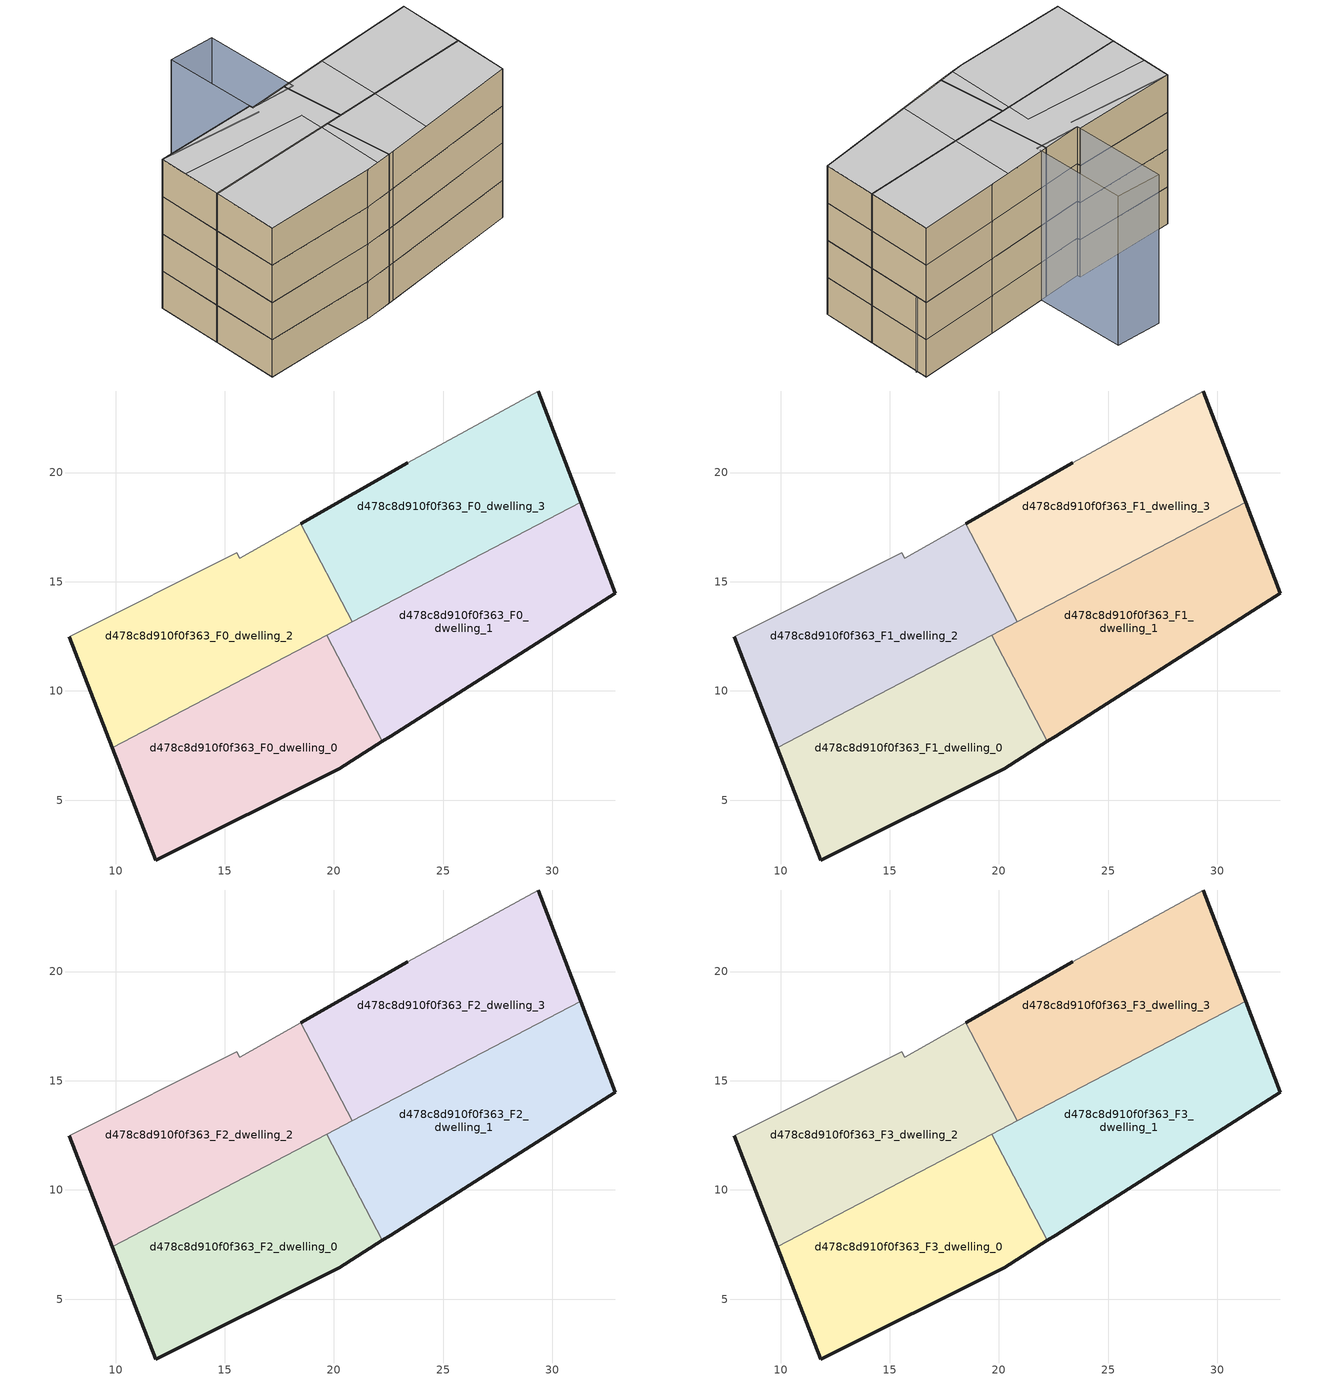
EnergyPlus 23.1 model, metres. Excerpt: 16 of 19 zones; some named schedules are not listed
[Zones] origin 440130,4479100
d478c8d910f0f363_F0_dwelling_0
 floor ground (EU_floor_Construction): 20.24,6.43 22.22,7.69 19.67,12.55 9.84,7.4 11.84,2.26 z0
 wall outside (EU_wall_Construction): 22.22,7.69 20.24,6.43 11.84,2.26 9.84,7.4 z0:3
 wall to d478c8d910f0f363_F0_dwelling_1 (EU_wall_Construction): 19.67,12.55 22.22,7.69 z0:3
 wall to d478c8d910f0f363_F0_dwelling_2 (EU_wall_Construction): 9.84,7.4 19.67,12.55 z0:3
d478c8d910f0f363_F0_dwelling_1
 floor ground (EU_floor_Construction): 32.89,14.48 31.29,18.65 19.67,12.55 22.22,7.69 22.59,7.93 z0
 wall outside (EU_wall_Construction): 31.29,18.65 32.89,14.48 22.59,7.93 22.22,7.69 z0:3
 wall to d478c8d910f0f363_F0_dwelling_3 (EU_wall_Construction): 20.85,13.17 31.29,18.65 z0:3
 wall to d478c8d910f0f363_F0_dwelling_2 (EU_wall_Construction): 19.67,12.55 20.85,13.17 z0:3
d478c8d910f0f363_F0_dwelling_2
 floor ground (EU_floor_Construction): 20.85,13.17 18.49,17.67 15.69,16.07 15.55,16.33 7.87,12.47 9.84,7.4 z0
 wall outside (EU_wall_Construction): 9.84,7.4 7.87,12.47 z0:3
 wall adiabatic (EU_wall_Construction): 7.87,12.47 15.55,16.33 15.69,16.07 18.49,17.67 z0:3
 wall to d478c8d910f0f363_F0_dwelling_3 (EU_wall_Construction): 18.49,17.67 20.85,13.17 z0:3
d478c8d910f0f363_F0_dwelling_3
 floor ground (EU_floor_Construction): 31.29,18.65 29.35,23.74 23.39,20.44 18.49,17.67 20.85,13.17 z0
 wall outside (EU_wall_Construction): 18.49,17.67 23.39,20.44 / 29.35,23.74 31.29,18.65 z0:3
 wall adiabatic (EU_wall_Construction): 23.39,20.44 29.35,23.74 z0:3
d478c8d910f0f363_F1_dwelling_0
 floor to d478c8d910f0f363_F0_dwelling_0 (EU_floor_Construction): 20.24,6.43 22.22,7.69 19.67,12.55 9.84,7.4 11.84,2.26 z3
 wall outside (EU_wall_Construction): 22.22,7.69 20.24,6.43 11.84,2.26 9.84,7.4 z3:6
 wall to d478c8d910f0f363_F1_dwelling_1 (EU_wall_Construction): 19.67,12.55 22.22,7.69 z3:6
 wall to d478c8d910f0f363_F1_dwelling_2 (EU_wall_Construction): 9.84,7.4 19.67,12.55 z3:6
d478c8d910f0f363_F1_dwelling_1
 floor to d478c8d910f0f363_F0_dwelling_1 (EU_floor_Construction): 32.89,14.48 31.29,18.65 19.67,12.55 22.22,7.69 22.59,7.93 z3
 wall outside (EU_wall_Construction): 31.29,18.65 32.89,14.48 22.59,7.93 22.22,7.69 z3:6
 wall to d478c8d910f0f363_F1_dwelling_3 (EU_wall_Construction): 20.85,13.17 31.29,18.65 z3:6
 wall to d478c8d910f0f363_F1_dwelling_2 (EU_wall_Construction): 19.67,12.55 20.85,13.17 z3:6
d478c8d910f0f363_F1_dwelling_2
 floor to d478c8d910f0f363_F0_dwelling_2 (EU_floor_Construction): 20.85,13.17 18.49,17.67 15.69,16.07 15.55,16.33 7.87,12.47 9.84,7.4 z3
 wall outside (EU_wall_Construction): 9.84,7.4 7.87,12.47 z3:6
 wall adiabatic (EU_wall_Construction): 7.87,12.47 15.55,16.33 15.69,16.07 18.49,17.67 z3:6
 wall to d478c8d910f0f363_F1_dwelling_3 (EU_wall_Construction): 18.49,17.67 20.85,13.17 z3:6
d478c8d910f0f363_F1_dwelling_3
 floor to d478c8d910f0f363_F0_dwelling_3 (EU_floor_Construction): 31.29,18.65 29.35,23.74 23.39,20.44 18.49,17.67 20.85,13.17 z3
 wall outside (EU_wall_Construction): 18.49,17.67 23.39,20.44 / 29.35,23.74 31.29,18.65 z3:6
 wall adiabatic (EU_wall_Construction): 23.39,20.44 29.35,23.74 z3:6
d478c8d910f0f363_F2_dwelling_0
 floor to d478c8d910f0f363_F1_dwelling_0 (EU_floor_Construction): 20.24,6.43 22.22,7.69 19.67,12.55 9.84,7.4 11.84,2.26 z6
 wall outside (EU_wall_Construction): 22.22,7.69 20.24,6.43 11.84,2.26 9.84,7.4 z6:9
 wall to d478c8d910f0f363_F2_dwelling_1 (EU_wall_Construction): 19.67,12.55 22.22,7.69 z6:9
 wall to d478c8d910f0f363_F2_dwelling_2 (EU_wall_Construction): 9.84,7.4 19.67,12.55 z6:9
d478c8d910f0f363_F2_dwelling_1
 floor to d478c8d910f0f363_F1_dwelling_1 (EU_floor_Construction): 32.89,14.48 31.29,18.65 19.67,12.55 22.22,7.69 22.59,7.93 z6
 wall outside (EU_wall_Construction): 31.29,18.65 32.89,14.48 22.59,7.93 22.22,7.69 z6:9
 wall to d478c8d910f0f363_F2_dwelling_3 (EU_wall_Construction): 20.85,13.17 31.29,18.65 z6:9
 wall to d478c8d910f0f363_F2_dwelling_2 (EU_wall_Construction): 19.67,12.55 20.85,13.17 z6:9
d478c8d910f0f363_F2_dwelling_2
 floor to d478c8d910f0f363_F1_dwelling_2 (EU_floor_Construction): 20.85,13.17 18.49,17.67 15.69,16.07 15.55,16.33 7.87,12.47 9.84,7.4 z6
 wall outside (EU_wall_Construction): 9.84,7.4 7.87,12.47 z6:9
 wall adiabatic (EU_wall_Construction): 7.87,12.47 15.55,16.33 15.69,16.07 18.49,17.67 z6:9
 wall to d478c8d910f0f363_F2_dwelling_3 (EU_wall_Construction): 18.49,17.67 20.85,13.17 z6:9
d478c8d910f0f363_F2_dwelling_3
 floor to d478c8d910f0f363_F1_dwelling_3 (EU_floor_Construction): 31.29,18.65 29.35,23.74 23.39,20.44 18.49,17.67 20.85,13.17 z6
 wall outside (EU_wall_Construction): 18.49,17.67 23.39,20.44 / 29.35,23.74 31.29,18.65 z6:9
 wall adiabatic (EU_wall_Construction): 23.39,20.44 29.35,23.74 z6:9
d478c8d910f0f363_F3_dwelling_0
 floor to d478c8d910f0f363_F2_dwelling_0 (EU_floor_Construction): 20.24,6.43 22.22,7.69 19.67,12.55 9.84,7.4 11.84,2.26 z9
 wall outside (EU_wall_Construction): 22.22,7.69 20.24,6.43 11.84,2.26 9.84,7.4 z9:12
 wall to d478c8d910f0f363_F3_dwelling_1 (EU_wall_Construction): 19.67,12.55 22.22,7.69 z9:12
 wall to d478c8d910f0f363_F3_dwelling_2 (EU_wall_Construction): 9.84,7.4 19.67,12.55 z9:12
 ceiling to d478c8d910f0f363_F4_dwelling_0 (EU_floor_Construction): 19.11,12.26 21.15,7.01 20.24,6.43 11.84,2.26 9.84,7.4 z12
 ceiling to d478c8d910f0f363_F4_dwelling_1 (EU_floor_Construction): 19.67,12.55 22.22,7.69 21.15,7.01 19.11,12.26 z12
d478c8d910f0f363_F3_dwelling_1
 floor to d478c8d910f0f363_F2_dwelling_1 (EU_floor_Construction): 32.89,14.48 31.29,18.65 19.67,12.55 22.22,7.69 22.59,7.93 z9
 wall outside (EU_wall_Construction): 31.29,18.65 32.89,14.48 22.59,7.93 22.22,7.69 z9:12
 wall to d478c8d910f0f363_F3_dwelling_3 (EU_wall_Construction): 20.85,13.17 31.29,18.65 z9:12
 wall to d478c8d910f0f363_F3_dwelling_2 (EU_wall_Construction): 19.67,12.55 20.85,13.17 z9:12
 ceiling to d478c8d910f0f363_F4_dwelling_2 (EU_floor_Construction): 31.29,18.65 32.89,14.48 25.72,9.92 23.85,14.75 z12
 ceiling to d478c8d910f0f363_F4_dwelling_1 (EU_floor_Construction): 23.85,14.75 25.72,9.92 22.59,7.93 22.22,7.69 19.67,12.55 z12
d478c8d910f0f363_F3_dwelling_2
 floor to d478c8d910f0f363_F2_dwelling_2 (EU_floor_Construction): 20.85,13.17 18.49,17.67 15.69,16.07 15.55,16.33 7.87,12.47 9.84,7.4 z9
 wall outside (EU_wall_Construction): 9.84,7.4 7.87,12.47 z9:12
 wall adiabatic (EU_wall_Construction): 7.87,12.47 15.55,16.33 15.69,16.07 18.49,17.67 z9:12
 wall to d478c8d910f0f363_F3_dwelling_3 (EU_wall_Construction): 18.49,17.67 20.85,13.17 z9:12
 ceiling to d478c8d910f0f363_F4_dwelling_1 (EU_floor_Construction): 18.49,17.66 20.85,13.17 19.11,12.26 18.41,14.08 8.71,10.32 7.87,12.47 15.55,16.33 15.69,16.07 z12
 ceiling to d478c8d910f0f363_F4_dwelling_0 (EU_floor_Construction): 18.41,14.08 19.11,12.26 9.84,7.4 8.71,10.32 z12
d478c8d910f0f363_F3_dwelling_3
 floor to d478c8d910f0f363_F2_dwelling_3 (EU_floor_Construction): 31.29,18.65 29.35,23.74 23.39,20.44 18.49,17.67 20.85,13.17 z9
 wall outside (EU_wall_Construction): 18.49,17.67 23.39,20.44 / 29.35,23.74 31.29,18.65 z9:12
 wall adiabatic (EU_wall_Construction): 23.39,20.44 29.35,23.74 z9:12
 ceiling to d478c8d910f0f363_F4_dwelling_2 (EU_floor_Construction): 29.35,23.74 31.29,18.65 23.85,14.75 21.96,19.63 23.39,20.44 z12
 ceiling to d478c8d910f0f363_F4_dwelling_1 (EU_floor_Construction): 21.96,19.63 23.85,14.75 20.85,13.17 18.49,17.66 z12
shading: 15.88,15.43 7.87,12.47 / 16.06,24.74 19.1,17.51 / 19.1,17.51 15.66,16.06 / 15.66,16.06 12.62,23.3 / 12.62,23.3 16.06,24.74 z0:12; 29.78,22.97 23.39,20.44 z0:6
[Building]
EU S2 Campaign: North Axis=0; Terrain=City; Solar Distribution=FullExterior
[Site:Location]
Madrid: Latitude=40.5; Longitude=-3.5; Time Zone=1; Elevation=609
[SizingPeriod:WeatherFileDays]
AnnualSizingPeriod: Begin Month=1; Begin Day of Month=1; End Month=12; End Day of Month=31; Day of Week for Start Day=Monday; Use Weather File Daylight Saving Period=No; Use Weather File Rain and Snow Indicators=No
[MATERIAL]
EU_InternalMass_Material: Roughness=MediumRough; Thickness=0.1; Conductivity=1; Density=1800; Specific Heat=900; Thermal Absorptance=0.9; Solar Absorptance=0.7; Visible Absorptance=0.7
[MATERIAL:NOMASS] Roughness=MediumRough; Thermal Absorptance=0.9; Solar Absorptance=0.7; Visible Absorptance=0.7
Name | Thermal Resistance
EU_wall_NoMass | 1.60022
EU_floor_NoMass | 0.470652
[CONSTRUCTION]
EU_wall_Construction: EU_wall_NoMass
EU_floor_Construction: EU_floor_NoMass
EU_InternalMass_Construction: EU_InternalMass_Material
[ZONE] Type=1; Multiplier=1; Ceiling Height=autocalculate; Floor Area=autocalculate; Part of Total Floor Area=Yes
Name | Volume
d478c8d910f0f363_F0_dwelling_0; d478c8d910f0f363_F1_dwelling_0; d478c8d910f0f363_F2_dwelling_0; d478c8d910f0f363_F3_dwelling_0 | 190.989
d478c8d910f0f363_F0_dwelling_1; d478c8d910f0f363_F1_dwelling_1; d478c8d910f0f363_F2_dwelling_1; d478c8d910f0f363_F3_dwelling_1 | 191.002
d478c8d910f0f363_F0_dwelling_2; d478c8d910f0f363_F1_dwelling_2; d478c8d910f0f363_F2_dwelling_2; d478c8d910f0f363_F3_dwelling_2 | 191.006
d478c8d910f0f363_F0_dwelling_3; d478c8d910f0f363_F1_dwelling_3; d478c8d910f0f363_F2_dwelling_3; d478c8d910f0f363_F3_dwelling_3 | 190.988
[INTERNALMASS] Construction=EU_InternalMass_Construction
Name | Zone or ZoneList | Surface Area
d478c8d910f0f363_F0_dwelling_0_EU_InternalMass | d478c8d910f0f363_F0_dwelling_0 | 63.6614
d478c8d910f0f363_F0_dwelling_1_EU_InternalMass | d478c8d910f0f363_F0_dwelling_1 | 63.6682
d478c8d910f0f363_F0_dwelling_2_EU_InternalMass | d478c8d910f0f363_F0_dwelling_2 | 63.6668
d478c8d910f0f363_F0_dwelling_3_EU_InternalMass | d478c8d910f0f363_F0_dwelling_3 | 63.6619
d478c8d910f0f363_F1_dwelling_0_EU_InternalMass | d478c8d910f0f363_F1_dwelling_0 | 63.6614
d478c8d910f0f363_F1_dwelling_1_EU_InternalMass | d478c8d910f0f363_F1_dwelling_1 | 63.6682
d478c8d910f0f363_F1_dwelling_2_EU_InternalMass | d478c8d910f0f363_F1_dwelling_2 | 63.6668
d478c8d910f0f363_F1_dwelling_3_EU_InternalMass | d478c8d910f0f363_F1_dwelling_3 | 63.6619
d478c8d910f0f363_F2_dwelling_0_EU_InternalMass | d478c8d910f0f363_F2_dwelling_0 | 63.6614
d478c8d910f0f363_F2_dwelling_1_EU_InternalMass | d478c8d910f0f363_F2_dwelling_1 | 63.6682
d478c8d910f0f363_F2_dwelling_2_EU_InternalMass | d478c8d910f0f363_F2_dwelling_2 | 63.6668
d478c8d910f0f363_F2_dwelling_3_EU_InternalMass | d478c8d910f0f363_F2_dwelling_3 | 63.6619
d478c8d910f0f363_F3_dwelling_0_EU_InternalMass | d478c8d910f0f363_F3_dwelling_0 | 63.6614
d478c8d910f0f363_F3_dwelling_1_EU_InternalMass | d478c8d910f0f363_F3_dwelling_1 | 63.6682
d478c8d910f0f363_F3_dwelling_2_EU_InternalMass | d478c8d910f0f363_F3_dwelling_2 | 63.6668
d478c8d910f0f363_F3_dwelling_3_EU_InternalMass | d478c8d910f0f363_F3_dwelling_3 | 63.6619
[OTHEREQUIPMENT] Fuel Type=Electricity; Design Level Calculation Method=Watts/Area; Power per Zone Floor Area=1; Fraction Latent=0; Fraction Radiant=0; Fraction Lost=0; Carbon Dioxide Generation Rate=0; EndUse Subcategory=EU_Step8_InternalGains
Name | Zone or ZoneList or Space or SpaceList | Schedule
EU_Step8_InternalGain_d478c8d910f0f363_F0_dwelling_0_f000 | d478c8d910f0f363_F0_dwelling_0 | EU_Step8_GainSchedule_d478c8d910f0f363_F0_dwelling_0_f000
EU_Step8_InternalGain_d478c8d910f0f363_F0_dwelling_1_f000 | d478c8d910f0f363_F0_dwelling_1 | EU_Step8_GainSchedule_d478c8d910f0f363_F0_dwelling_1_f000
EU_Step8_InternalGain_d478c8d910f0f363_F0_dwelling_2_f000 | d478c8d910f0f363_F0_dwelling_2 | EU_Step8_GainSchedule_d478c8d910f0f363_F0_dwelling_2_f000
EU_Step8_InternalGain_d478c8d910f0f363_F0_dwelling_3_f000 | d478c8d910f0f363_F0_dwelling_3 | EU_Step8_GainSchedule_d478c8d910f0f363_F0_dwelling_3_f000
EU_Step8_InternalGain_d478c8d910f0f363_F1_dwelling_0_f000 | d478c8d910f0f363_F1_dwelling_0 | EU_Step8_GainSchedule_d478c8d910f0f363_F1_dwelling_0_f000
EU_Step8_InternalGain_d478c8d910f0f363_F1_dwelling_1_f000 | d478c8d910f0f363_F1_dwelling_1 | EU_Step8_GainSchedule_d478c8d910f0f363_F1_dwelling_1_f000
EU_Step8_InternalGain_d478c8d910f0f363_F1_dwelling_2_f000 | d478c8d910f0f363_F1_dwelling_2 | EU_Step8_GainSchedule_d478c8d910f0f363_F1_dwelling_2_f000
EU_Step8_InternalGain_d478c8d910f0f363_F1_dwelling_3_f000 | d478c8d910f0f363_F1_dwelling_3 | EU_Step8_GainSchedule_d478c8d910f0f363_F1_dwelling_3_f000
EU_Step8_InternalGain_d478c8d910f0f363_F2_dwelling_0_f000 | d478c8d910f0f363_F2_dwelling_0 | EU_Step8_GainSchedule_d478c8d910f0f363_F2_dwelling_0_f000
EU_Step8_InternalGain_d478c8d910f0f363_F2_dwelling_1_f000 | d478c8d910f0f363_F2_dwelling_1 | EU_Step8_GainSchedule_d478c8d910f0f363_F2_dwelling_1_f000
EU_Step8_InternalGain_d478c8d910f0f363_F2_dwelling_2_f000 | d478c8d910f0f363_F2_dwelling_2 | EU_Step8_GainSchedule_d478c8d910f0f363_F2_dwelling_2_f000
EU_Step8_InternalGain_d478c8d910f0f363_F2_dwelling_3_f000 | d478c8d910f0f363_F2_dwelling_3 | EU_Step8_GainSchedule_d478c8d910f0f363_F2_dwelling_3_f000
EU_Step8_InternalGain_d478c8d910f0f363_F3_dwelling_0_f000 | d478c8d910f0f363_F3_dwelling_0 | EU_Step8_GainSchedule_d478c8d910f0f363_F3_dwelling_0_f000
EU_Step8_InternalGain_d478c8d910f0f363_F3_dwelling_1_f000 | d478c8d910f0f363_F3_dwelling_1 | EU_Step8_GainSchedule_d478c8d910f0f363_F3_dwelling_1_f000
EU_Step8_InternalGain_d478c8d910f0f363_F3_dwelling_2_f000 | d478c8d910f0f363_F3_dwelling_2 | EU_Step8_GainSchedule_d478c8d910f0f363_F3_dwelling_2_f000
EU_Step8_InternalGain_d478c8d910f0f363_F3_dwelling_3_f000 | d478c8d910f0f363_F3_dwelling_3 | EU_Step8_GainSchedule_d478c8d910f0f363_F3_dwelling_3_f000
[ZONEVENTILATION:DESIGNFLOWRATE] Schedule=EU_AlwaysOn; Design Flow Rate Calculation Method=AirChanges/Hour; Air Changes per Hour=0.480704; Ventilation Type=Natural; Fan Pressure Rise=0; Fan Total Efficiency=1; Constant Term Coefficient=1; Temperature Term Coefficient=0; Velocity Term Coefficient=0; Velocity Squared Term Coefficient=0; Minimum Indoor Temperature=-100; Maximum Indoor Temperature=100; Delta Temperature=-100; Minimum Outdoor Temperature=-100; Maximum Outdoor Temperature=100; Maximum Wind Speed=40
Name | Zone or ZoneList or Space or SpaceList
EU_ConstantAir_d478c8d910f0f363_F0_dwelling_0 | d478c8d910f0f363_F0_dwelling_0
EU_ConstantAir_d478c8d910f0f363_F0_dwelling_1 | d478c8d910f0f363_F0_dwelling_1
EU_ConstantAir_d478c8d910f0f363_F0_dwelling_2 | d478c8d910f0f363_F0_dwelling_2
EU_ConstantAir_d478c8d910f0f363_F0_dwelling_3 | d478c8d910f0f363_F0_dwelling_3
EU_ConstantAir_d478c8d910f0f363_F1_dwelling_0 | d478c8d910f0f363_F1_dwelling_0
EU_ConstantAir_d478c8d910f0f363_F1_dwelling_1 | d478c8d910f0f363_F1_dwelling_1
EU_ConstantAir_d478c8d910f0f363_F1_dwelling_2 | d478c8d910f0f363_F1_dwelling_2
EU_ConstantAir_d478c8d910f0f363_F1_dwelling_3 | d478c8d910f0f363_F1_dwelling_3
EU_ConstantAir_d478c8d910f0f363_F2_dwelling_0 | d478c8d910f0f363_F2_dwelling_0
EU_ConstantAir_d478c8d910f0f363_F2_dwelling_1 | d478c8d910f0f363_F2_dwelling_1
EU_ConstantAir_d478c8d910f0f363_F2_dwelling_2 | d478c8d910f0f363_F2_dwelling_2
EU_ConstantAir_d478c8d910f0f363_F2_dwelling_3 | d478c8d910f0f363_F2_dwelling_3
EU_ConstantAir_d478c8d910f0f363_F3_dwelling_0 | d478c8d910f0f363_F3_dwelling_0
EU_ConstantAir_d478c8d910f0f363_F3_dwelling_1 | d478c8d910f0f363_F3_dwelling_1
EU_ConstantAir_d478c8d910f0f363_F3_dwelling_2 | d478c8d910f0f363_F3_dwelling_2
EU_ConstantAir_d478c8d910f0f363_F3_dwelling_3 | d478c8d910f0f363_F3_dwelling_3
[HVACTEMPLATE:THERMOSTAT] Constant Heating Setpoint=20; Constant Cooling Setpoint=50
EU_HeatOnly_d478c8d910f0f363_F0_dwelling_0; EU_HeatOnly_d478c8d910f0f363_F0_dwelling_1; EU_HeatOnly_d478c8d910f0f363_F0_dwelling_2; EU_HeatOnly_d478c8d910f0f363_F0_dwelling_3; EU_HeatOnly_d478c8d910f0f363_F1_dwelling_0; EU_HeatOnly_d478c8d910f0f363_F1_dwelling_1; EU_HeatOnly_d478c8d910f0f363_F1_dwelling_2; EU_HeatOnly_d478c8d910f0f363_F1_dwelling_3; EU_HeatOnly_d478c8d910f0f363_F2_dwelling_0; EU_HeatOnly_d478c8d910f0f363_F2_dwelling_1; EU_HeatOnly_d478c8d910f0f363_F2_dwelling_2; EU_HeatOnly_d478c8d910f0f363_F2_dwelling_3; EU_HeatOnly_d478c8d910f0f363_F3_dwelling_0; EU_HeatOnly_d478c8d910f0f363_F3_dwelling_1; EU_HeatOnly_d478c8d910f0f363_F3_dwelling_2; EU_HeatOnly_d478c8d910f0f363_F3_dwelling_3; EU_HeatOnly_d478c8d910f0f363_F4_dwelling_0; EU_HeatOnly_d478c8d910f0f363_F4_dwelling_1; EU_HeatOnly_d478c8d910f0f363_F4_dwelling_2
